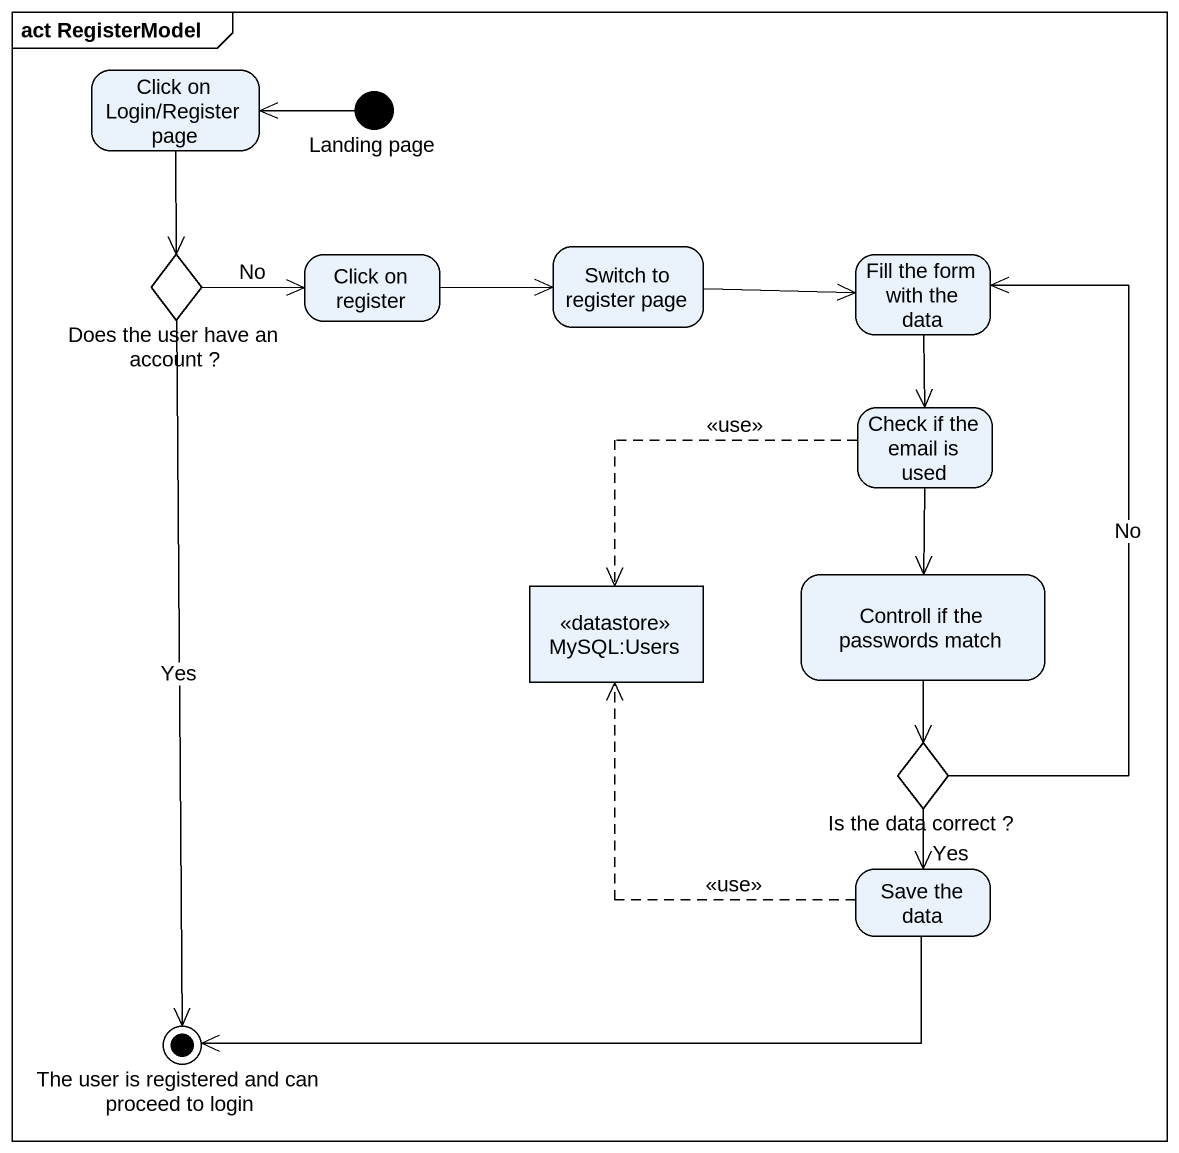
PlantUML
@startuml
mainframe act RegisterModel
hide empty description
state "Click on Login/Register page" as Click_on_Login_Register_page
state "Landing page" as Landing_page <<start>>
state "Does the user have an account ?" as Does_the_user_have_an <<choice>>
state "Click on register" as Click_on_register
state "Switch to register page" as Switch_to_register_page
state "Fill the form with the data" as Fill_the_form_with_the_data
state "Check if the email is used" as Check_if_the_email_is_used
state "Controll if the passwords match" as Controll_if_the_passwords
state "MySQL:Users" as MySQL_Users <<datastore>>
state "Is the data correct ?" as Is_the_data_correct <<choice>>
state "Save the data" as Save_the_data
state "The user is registered and can proceed to login" as The_user_is_registered_and <<end>>
Click_on_Login_Register_page --> Does_the_user_have_an
Landing_page -left-> Click_on_Login_Register_page
Does_the_user_have_an -right-> Click_on_register : No
Does_the_user_have_an --> The_user_is_registered_and : Yes
Click_on_register -right-> Switch_to_register_page
Switch_to_register_page -right-> Fill_the_form_with_the_data
Fill_the_form_with_the_data --> Check_if_the_email_is_used
Check_if_the_email_is_used --> Controll_if_the_passwords
Check_if_the_email_is_used -[dashed]-> MySQL_Users : <<use>>
Controll_if_the_passwords --> Is_the_data_correct
Is_the_data_correct -up-> Fill_the_form_with_the_data : No
Is_the_data_correct --> Save_the_data : Yes
Save_the_data -up[dashed]-> MySQL_Users : <<use>>
Save_the_data -left-> The_user_is_registered_and
@enduml
